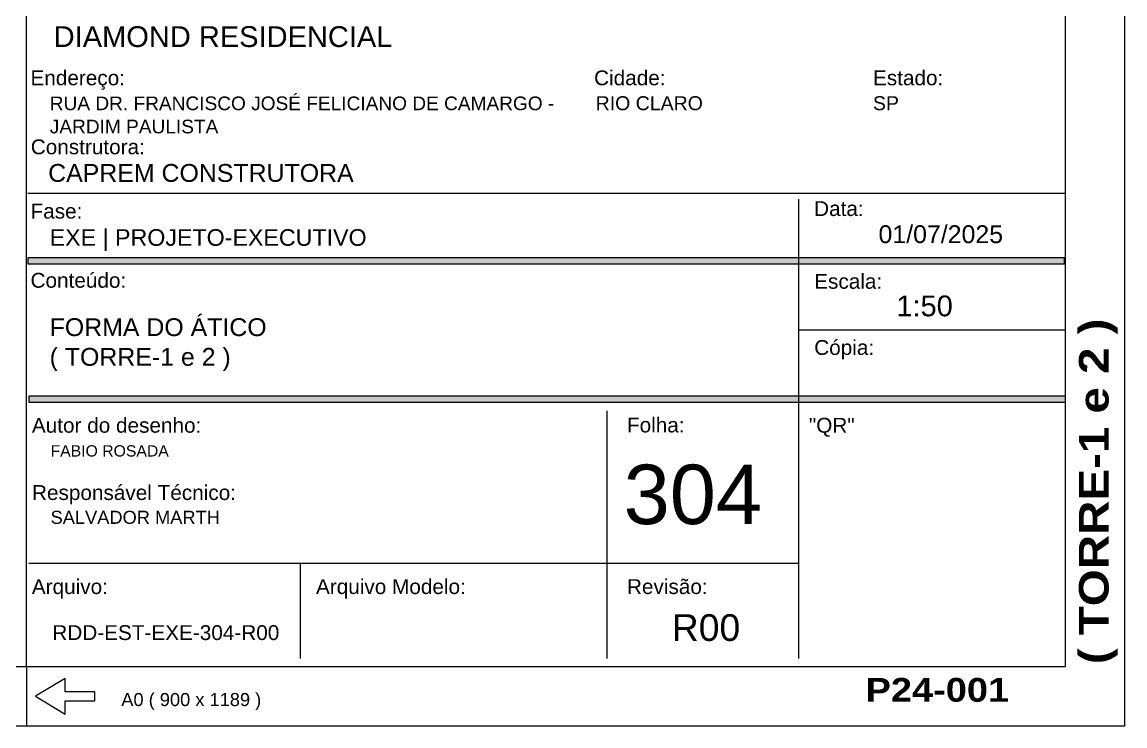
# Model space of a CAD drawing. Extents: x 0 to 5945, y 0 to 4205.
# Drawn here: x 5016 to 5945, y 0 to 592 of the extents above; entities that cross this region are included whole.
import ezdxf

# ---------------------------------------------------------------- set-up
doc = ezdxf.new("R2010")
doc.units = 0
doc.header["$MEASUREMENT"] = 0
for name, color, linetype in [('MTH-179', 1, 'CONTINUOUS'), ('MTH-230', 1, 'CONTINUOUS'), ('MTH-CARIMBO-TXT1', 1, 'CONTINUOUS'), ('MTH-CARIMBO-TXT2', 1, 'CONTINUOUS'), ('MTH-CARIMBOEFORMATO', 1, 'CONTINUOUS'), ('MTH-MARGEM', 5, 'CONTINUOUS'), ('MTH-TXT-NEGRITO', 5, 'CONTINUOUS'), ('MTH-TXT-NOTAS', 3, 'CONTINUOUS')]:
    doc.layers.add(name, color=color, linetype=linetype)
doc.styles.add('TQS_ARIAL', font='arial.ttf')
doc.styles.add('TQS_ARIAL_BLACK', font='ariblk.ttf')

msp = doc.modelspace()

# ---------------------------------------------------------------- linework, layer by layer
at = {"layer": 'MTH-179', "linetype": 'Continuous'}
for p, q in [((5945.00051, -0.001759), (5945.00051, 4204.998729)), ((5020.000506, 49.998241), (5020.000506, -0.001759)), ((0.00051, -0.001759), (5945.00051, -0.001759))]:
    msp.add_line(p, q, dxfattribs=at)
msp.add_lwpolyline([(5027.500506, 24.998241), (5052.500506, 9.998241), (5052.500506, 21.248241), (5077.500506, 21.248241), (5077.500506, 28.748241), (5052.500506, 28.748241), (5052.500506, 39.998241), (5027.500506, 24.998241)], dxfattribs=at)
at = {"layer": 'MTH-230', "linetype": 'Continuous'}
for q in [(5020.000506, 4154.998729), (5020.000506, 1166.06672)]:
    msp.add_line((5020.000506, 49.998241), q, dxfattribs=at)
at = {"layer": 'MTH-CARIMBO-TXT2', "linetype": 'Continuous'}
for p, q in [((5670.000506, 443.255727), (5670.000506, 56.664907)), ((5895.000506, 333.256587), (5670.000506, 333.256587)), ((5508.559218, 265.138878), (5508.559218, 136.854904)), ((5250.443891, 136.854904), (5250.443891, 56.664907)), ((5508.559218, 136.854904), (5508.559218, 56.664907))]:
    msp.add_line(p, q, dxfattribs=at)
for points in [[(5893.980018, 448.083427), (5020.988849, 448.083427)], [(5893.980018, 388.950466), (5893.980018, 394.079402), (5020.988849, 394.079402), (5020.988849, 388.950466), (5893.980018, 388.950466)], [(5022.009336, 277.562709), (5022.009336, 272.433772), (5895.000506, 272.433772), (5895.000506, 277.562709), (5022.009336, 277.562709)], [(5670.000506, 136.854904), (5022.009336, 136.854904)]]:
    msp.add_lwpolyline(points, dxfattribs=at)
for points in [[(5893.980018, 388.950466), (5893.980018, 394.079402), (5020.988849, 394.079402)], [(5893.980018, 388.950466), (5020.988849, 394.079402), (5020.988849, 388.950466)], [(5893.980018, 388.950466), (5020.988849, 388.950466), (5893.980018, 388.950466)], [(5022.009336, 277.562709), (5022.009336, 272.433772), (5895.000506, 272.433772)], [(5022.009336, 277.562709), (5895.000506, 272.433772), (5895.000506, 277.562709)], [(5022.009336, 277.562709), (5895.000506, 277.562709), (5022.009336, 277.562709)]]:
    msp.add_solid(points, dxfattribs=at)
at = {"layer": 'MTH-MARGEM', "linetype": 'Continuous'}
for p, q in [((5895.00051, 49.998195), (5895.00051, 4154.998729)), ((175.00051, 49.998241), (5895.00051, 49.998241))]:
    msp.add_line(p, q, dxfattribs=at)

# ---------------------------------------------------------------- texts
at = {"layer": 'MTH-CARIMBO-TXT1', "linetype": 'Continuous', "style": 'TQS_ARIAL'}
for s, height, p in [('DIAMOND RESIDENCIAL', 17.5, (5042.899405, 571.454687)), ('RUA DR. FRANCISCO JOSÉ FELICIANO DE CAMARGO -', 11.5, (5039.610192, 518.284213)), ('RIO CLARO', 11.75, (5499.272586, 518.284213)), ('SP', 11.75, (5732.815824, 518.284213)), ('JARDIM PAULISTA', 11.5, (5039.610192, 498.784213)), ('EXE | PROJETO-EXECUTIVO', 14, (5039.4707, 404.128608)), ('FORMA DO ÁTICO', 15, (5039.4707, 328.160978)), ('( TORRE-1 e 2 )', 15, (5039.4707, 303.160978)), ('304', 50, (5522.87449, 169.905434))]:
    msp.add_text(s, height=height, dxfattribs=at).set_placement(p)
at = {"layer": 'MTH-CARIMBOEFORMATO', "linetype": 'Continuous', "style": 'TQS_ARIAL'}
msp.add_text('A0 ( 900 x 1189 )', height=11, dxfattribs=at).set_placement((5099.805525, 16.707005))
at = {"layer": 'MTH-TXT-NEGRITO', "linetype": 'Continuous', "style": 'TQS_ARIAL_BLACK'}
msp.add_text('( TORRE-1 e 2 )', height=25, rotation=90, dxfattribs=at).set_placement((5931.259173, 51.969554))
msp.add_text('P24-001', height=20, dxfattribs=at).set_placement((5726.558125, 20.370371))
at = {"layer": 'MTH-TXT-NOTAS', "linetype": 'Continuous', "style": 'TQS_ARIAL'}
for s, height, p in [('Endereço:', 12.5, (5023.341798, 539.266956)), ('Cidade:', 12.5, (5497.966599, 539.266956)), ('Estado:', 12.5, (5732.815824, 539.266956)), ('Construtora:', 12.5, (5023.594798, 481.169621)), ('CAPREM CONSTRUTORA', 15, (5038.23779, 457.952997)), ('Fase:', 12.5, (5023.388235, 427.052738)), ('Data:', 12.5, (5683.244113, 429.193107)), ('01/07/2025', 15, (5737.496322, 406.397499)), ('Conteúdo:', 12.5, (5023.388235, 368.834536)), ('Escala:', 12.5, (5683.333839, 367.970017)), ('1:50', 17.5, (5752.468858, 344.797898)), ('Cópia:', 12.5, (5683.333839, 312.276139)), ('Folha:', 12.5, (5525.639775, 247.036114)), ('Autor do desenho:', 12.5, (5024.521051, 246.821602)), ('"QR"', 12.5, (5678.83168, 246.821602)), ('FABIO ROSADA', 9.5, (5040.259608, 226.756978)), ('Responsável Técnico:', 12.5, (5024.623807, 190.167545)), ('SALVADOR MARTH', 11, (5040.259608, 170.102921)), ('Arquivo:', 12.5, (5024.482332, 111.02157)), ('Arquivo Modelo:', 12.5, (5263.777224, 111.02157)), ('Revisão:', 12.5, (5525.66108, 111.02157)), ('R00', 22.5, (5563.38911, 71.533833)), ('RDD-EST-EXE-304-R00', 12.5, (5041.751988, 72.30184))]:
    msp.add_text(s, height=height, dxfattribs=at).set_placement(p)

doc.saveas('drawing.dxf')
